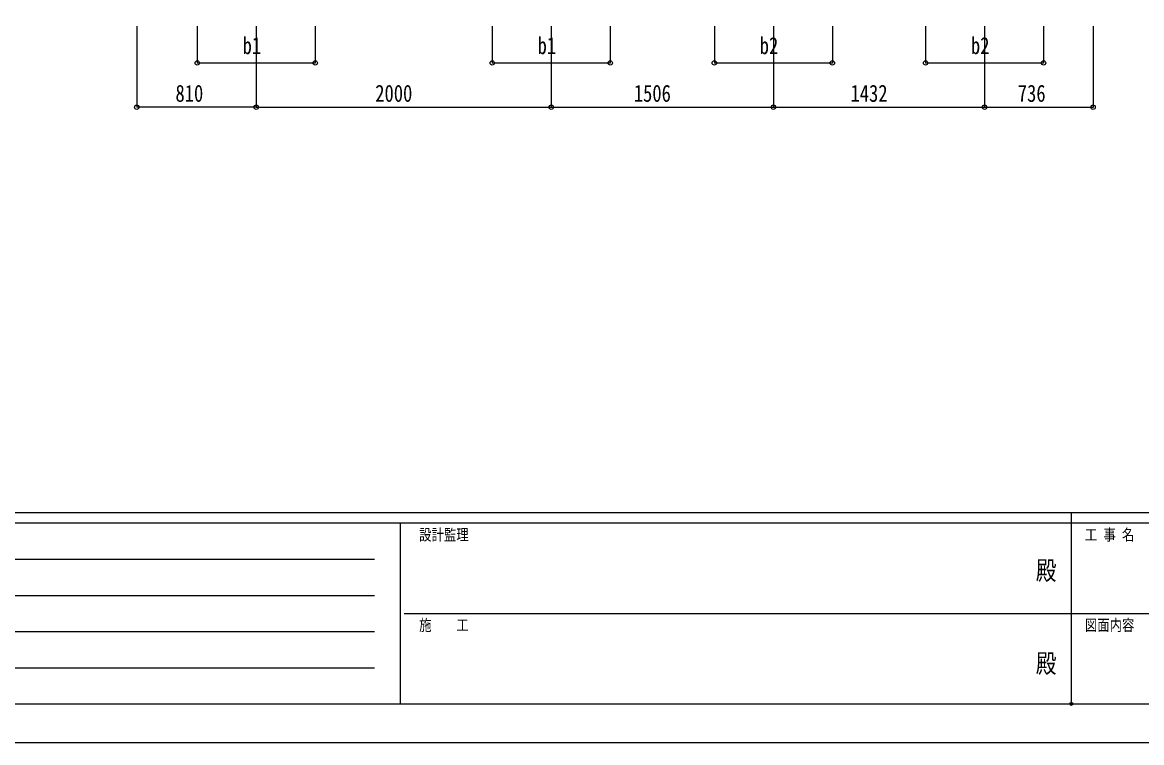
# Model space of a CAD drawing. Units: millimetres, scale not verified. Extents: x -14718 to 14718, y -10395 to 10395.
# Drawn here: x -7129 to 459, y -10395 to -5512 of the extents above; entities that cross this region are included whole.
import ezdxf
from ezdxf.enums import TextEntityAlignment as Align

# ---------------------------------------------------------------- set-up
doc = ezdxf.new("R2010")
doc.units = ezdxf.units.MM
doc.header["$LTSCALE"] = 40
doc.header["$PDMODE"] = 32
doc.header["$PDSIZE"] = 20
doc.layers.add('0-6_YKK_D', color=6, linetype='Continuous')
doc.layers.add('0-7_YKK_ZWAK', color=7, linetype='Continuous')
doc.styles.add('ＭＳ ゴシック', font='')
doc.styles.get('ＭＳ ゴシック').set_extended_font_data('MS Gothic')

msp = doc.modelspace()

# ---------------------------------------------------------------- linework, layer by layer
at = {"layer": '0-6_YKK_D'}
for p, q in [((-6353.43, -5537.5), (-6353.43, -6088.5)), ((-5943.43, -5537.5), (-5943.43, -5788.5)), ((-5543.43, -5537.5), (-5543.43, -6088.5)), ((-5143.43, -5537.5), (-5143.43, -5788.5)), ((-3943.43, -5537.5), (-3943.43, -5788.5)), ((-3543.43, -5537.5), (-3543.43, -6088.5)), ((-3543.43, -5537.5), (-3543.43, -6088.5)), ((-3143.43, -5537.5), (-3143.43, -5788.5)), ((-2437.43, -5537.5), (-2437.43, -5788.5)), ((-2037.23, -5537.5), (-2037.23, -6088.5)), ((-2037.23, -5538.5), (-2037.23, -6088.5)), ((-1637.43, -5537.5), (-1637.43, -5788.5)), ((-1005.43, -5537.5), (-1005.43, -5788.5)), ((-605.23, -5537.5), (-605.23, -6088.5)), ((-605.23, -5537.5), (-605.23, -6088.5)), ((-205.43, -5537.5), (-205.43, -5788.5)), ((130.77, -5537.5), (130.77, -6088.5)), ((-5943.43, -5787.5), (-5143.43, -5787.5)), ((-5543.43, -5837.5), (-5543.43, -6088.5)), ((-3943.43, -5787.5), (-3143.43, -5787.5)), ((-2437.43, -5787.5), (-1637.43, -5787.5)), ((-1005.43, -5787.5), (-205.43, -5787.5)), ((-5543.43, -6087.5), (-6353.43, -6087.5)), ((-5543.43, -6087.5), (-3543.43, -6087.5)), ((-3543.43, -6087.5), (-2037.23, -6087.5)), ((-2037.23, -6087.5), (-605.23, -6087.5)), ((-605.23, -6087.5), (130.77, -6087.5))]:
    msp.add_line(p, q, dxfattribs=at)
for centre in [(-5943.43, -5787.5), (-5143.43, -5787.5), (-3943.43, -5787.5), (-3143.43, -5787.5), (-2437.43, -5787.5), (-1637.43, -5787.5), (-1005.43, -5787.5), (-205.43, -5787.5), (-6353.43, -6087.5), (-5543.43, -6087.5), (-5543.43, -6087.5), (-3543.43, -6087.5), (-3543.43, -6087.5), (-2037.23, -6087.5), (-2037.23, -6087.5), (-605.23, -6087.5), (-605.23, -6087.5), (130.77, -6087.5)]:
    msp.add_circle(centre, 14.88, dxfattribs=at)
at = {"layer": '0-7_YKK_ZWAK'}
for p, q in [((13632.57, -8837.5), (-13667.43, -8837.5)), ((-17.43, -8837.5), (-17.43, -10132.5)), ((-4567.43, -8907.5), (-13667.43, -8907.5)), ((-4567.43, -8907.5), (-4567.43, -10132.5)), ((-17.43, -8907.5), (-4567.43, -8907.5)), ((4532.57, -8907.5), (-17.43, -8907.5)), ((-13518.68, -9152.5), (-4742.43, -9152.5)), ((-13518.68, -9397.5), (-4742.43, -9397.5)), ((-4541.18, -9520), (-17.43, -9520)), ((-17.43, -9520), (4532.57, -9520)), ((-13518.68, -9642.5), (-4742.43, -9642.5)), ((-13518.68, -9887.5), (-4742.43, -9887.5)), ((-13667.43, -10132.5), (-4567.43, -10132.5)), ((-4567.43, -10132.5), (-17.43, -10132.5)), ((-17.43, -10132.5), (4532.57, -10132.5))]:
    msp.add_line(p, q, dxfattribs=at)
msp.add_lwpolyline([(-14717.5, -10395), (14717.5, -10395), (14717.5, 10395), (-14717.5, 10395)], close=True, dxfattribs=at)
msp.add_point((-17.43, -10132.5), dxfattribs=at)

# ---------------------------------------------------------------- texts
at = {"layer": '0-6_YKK_D', "style": 'ＭＳ ゴシック', "width": 0.8}
for s, p in [('b1', (-5635.83, -5762.5)), ('b1', (-3635.83, -5762.5)), ('b2', (-2129.83, -5762.5)), ('b2', (-697.83, -5762.5)), ('810', (-6091.23, -6085.5)), ('2000', (-4736.63, -6085.5)), ('1506', (-2983.53, -6085.5)), ('1432', (-1514.43, -6085.5)), ('736', (-380.03, -6085.5))]:
    msp.add_text(s, height=115.5, dxfattribs=at).set_placement(p, align=Align.BOTTOM_LEFT)
at = {"layer": '0-7_YKK_ZWAK', "style": 'ＭＳ ゴシック', "width": 0.8}
for s, height, p in [('設計監理', 76.98, (-4439.1, -9047.5)), ('工 事 名', 76.98, (74.44, -9047.5)), ('殿', 128.3, (-257.83, -9330.42)), ('施\u3000\u3000工', 76.98, (-4439.1, -9660)), ('図面内容', 76.98, (74.44, -9660)), ('殿', 128.3, (-257.83, -9960.42))]:
    msp.add_text(s, height=height, dxfattribs=at).set_placement(p, align=Align.BOTTOM_LEFT)

doc.saveas('drawing.dxf')
